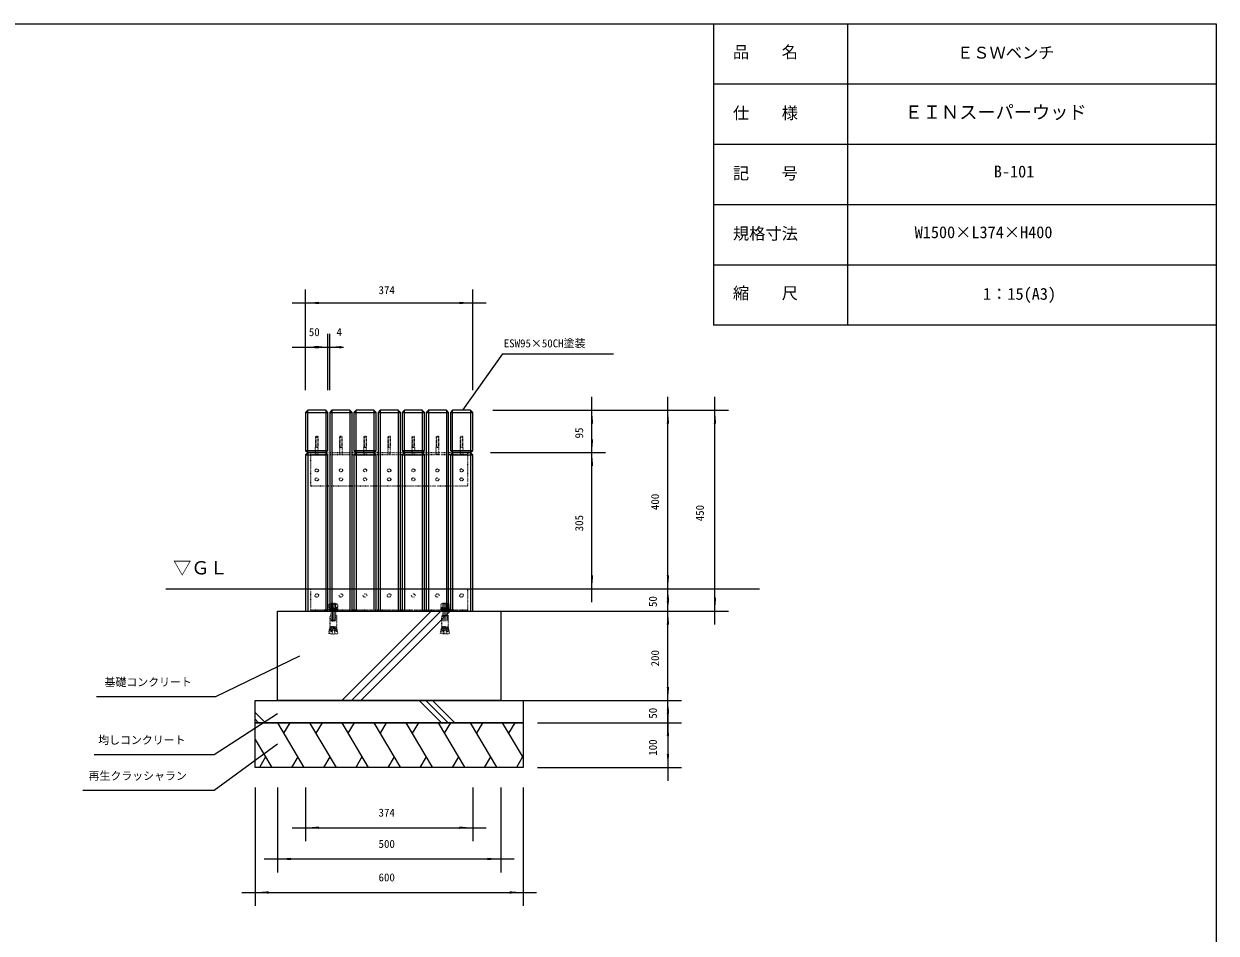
# Model space of a CAD drawing. Units: millimetres, scale not verified. Extents: x -2925 to 3297, y -2062 to 2062.
# Drawn here: x 256 to 2925, y 26 to 2062 of the extents above; entities that cross this region are included whole.
import ezdxf
from ezdxf.enums import TextEntityAlignment as Align

# ---------------------------------------------------------------- set-up
doc = ezdxf.new("R2010")
doc.units = ezdxf.units.MM
doc.header["$LTSCALE"] = 10
doc.linetypes.add('USER5', pattern=[0.208282, 0.069427, -0.138855])
doc.layers.add('0-0_0', color=30, linetype='Continuous', lineweight=18)
doc.layers.add('0-1_____', color=30, linetype='Continuous', lineweight=18)
doc.styles.add('ＭＳ ゴシック', font='')
doc.styles.get('ＭＳ ゴシック').set_extended_font_data('MS Gothic')

# ---------------------------------------------------------------- blocks, each defined once
blk = doc.blocks.new('X1')
at = {"layer": '0-0_0'}
for p, q in [((974.26, 550), (1174.26, 750)), ((995.48, 550), (1195.48, 750)), ((1016.69, 550), (1216.69, 750))]:
    blk.add_line(p, q, dxfattribs=at)
blk = doc.blocks.new('X2')
at = {"layer": '0-0_0'}
for p, q in [((1147.06, 550), (1197.06, 500)), ((1162.06, 550), (1212.06, 500)), ((1177.06, 550), (1227.06, 500)), ((780, 522.79), (802.79, 500)), ((780, 507.79), (787.79, 500))]:
    blk.add_line(p, q, dxfattribs=at)

msp = doc.modelspace()

# ---------------------------------------------------------------- linework, layer by layer
at = {"layer": '0-1_____'}
for p, q in [((1800, 2062.5), (1800, 1387.5)), ((2100, 2062.5), (2100, 1387.5)), ((2925, 1927.5), (1800, 1927.5)), ((2925, 1792.5), (1800, 1792.5)), ((2925, 1657.5), (1800, 1657.5)), ((2925, 1522.5), (1800, 1522.5)), ((2925, 1387.5), (1800, 1387.5)), ((886.85, 1192.5), (936.85, 1192.5)), ((891.85, 1102.5), (891.85, 1197.5)), ((931.85, 1197.5), (931.85, 1102.5)), ((940.85, 1192.5), (990.85, 1192.5)), ((945.85, 1197.5), (945.85, 747.5)), ((985.85, 1197.5), (985.85, 747.5)), ((994.85, 1192.5), (1044.85, 1192.5)), ((999.85, 1102.5), (999.85, 1197.5)), ((1039.85, 1197.5), (1039.85, 1102.5)), ((1048.85, 1192.5), (1098.85, 1192.5)), ((1053.85, 1197.5), (1053.85, 747.5)), ((1093.85, 1197.5), (1093.85, 747.5)), ((1102.85, 1192.5), (1152.85, 1192.5)), ((1107.85, 1102.5), (1107.85, 1197.5)), ((1147.85, 1197.5), (1147.85, 1102.5)), ((1156.85, 1192.5), (1206.85, 1192.5)), ((1161.85, 1197.5), (1161.85, 747.5)), ((1201.85, 1197.5), (1201.85, 747.5)), ((1210.85, 1192.5), (1260.85, 1192.5)), ((1215.85, 1102.5), (1215.85, 1197.5)), ((1255.85, 1197.5), (1255.85, 1102.5)), ((886.85, 1107.5), (936.85, 1107.5)), ((886.85, 1097.5), (936.85, 1097.5)), ((891.85, 1102.5), (891.85, 747.5)), ((931.85, 1102.5), (931.85, 747.5)), ((994.85, 1107.5), (1044.85, 1107.5)), ((994.85, 1097.5), (1044.85, 1097.5)), ((999.85, 1102.5), (999.85, 747.5)), ((1039.85, 1102.5), (1039.85, 747.5)), ((1102.85, 1107.5), (1152.85, 1107.5)), ((1102.85, 1097.5), (1152.85, 1097.5)), ((1107.85, 1102.5), (1107.85, 747.5)), ((1147.85, 1102.5), (1147.85, 747.5)), ((1210.85, 1107.5), (1260.85, 1107.5)), ((1210.85, 1097.5), (1260.85, 1097.5)), ((1215.85, 1102.5), (1215.85, 747.5)), ((1255.85, 1102.5), (1255.85, 747.5)), ((573.85, 797.5), (1903.11, 797.5)), ((823.68, 497.5), (883, 397.5)), ((851.6, 497.5), (837.64, 473.96)), ((895.6, 497.5), (954.92, 397.5)), ((923.52, 497.5), (909.56, 473.96)), ((967.52, 497.5), (1026.83, 397.5)), ((995.44, 497.5), (981.48, 473.96)), ((1039.43, 497.5), (1098.51, 397.91)), ((1067.36, 497.5), (1053.4, 473.96)), ((1111.35, 497.5), (1170.43, 397.91)), ((1139.27, 497.5), (1125.31, 473.96)), ((1183.27, 497.5), (1242.35, 397.91)), ((1211.19, 497.5), (1197.23, 473.96)), ((1255.19, 497.5), (1314.26, 397.91)), ((1283.11, 497.5), (1269.15, 473.96)), ((1327.11, 497.5), (1373.85, 418.69)), ((1355.03, 497.5), (1341.07, 473.96)), ((773.85, 460.26), (811.08, 397.5)), ((797.16, 420.96), (783.24, 397.5)), ((869.08, 420.96), (855.16, 397.5)), ((941, 420.96), (927.08, 397.5)), ((1012.92, 420.96), (999, 397.5)), ((1084.83, 420.96), (1070.92, 397.5)), ((1156.75, 420.96), (1142.83, 397.5)), ((1228.67, 420.96), (1214.75, 397.5)), ((1300.59, 420.96), (1286.67, 397.5)), ((1372.5, 420.96), (1358.59, 397.5))]:
    msp.add_line(p, q, dxfattribs=at)
at = {"layer": '0-1_____', "color": 1}
for p, q in [((886.85, 1242.5), (886.85, 1467.5)), ((1260.85, 1242.5), (1260.85, 1467.5)), ((856.85, 1437.5), (886.85, 1437.5)), ((886.85, 1437.5), (1260.85, 1437.5)), ((1260.85, 1437.5), (1290.85, 1437.5)), ((886.85, 1242.5), (886.85, 1368.5)), ((936.85, 1242.5), (936.85, 1368.5)), ((936.85, 1242.5), (936.85, 1368.5)), ((940.85, 1242.5), (940.85, 1368.5)), ((856.85, 1338.5), (886.85, 1338.5)), ((886.85, 1338.5), (936.85, 1338.5)), ((906.85, 1338.5), (936.85, 1338.5)), ((936.85, 1338.5), (966.85, 1338.5)), ((936.85, 1338.5), (940.85, 1338.5)), ((940.85, 1338.5), (970.85, 1338.5)), ((940.85, 1338.5), (971.73, 1338.5)), ((1327.85, 1323.65), (1237.85, 1197.5)), ((1327.85, 1323.65), (1575.85, 1323.65)), ((1527.85, 1197.5), (1527.85, 1227.5)), ((1697.85, 1197.5), (1697.85, 1227.5)), ((1803.11, 1197.5), (1803.11, 1227.5)), ((1305.85, 1197.5), (1557.85, 1197.5)), ((1305.85, 1197.5), (1833.11, 1197.5)), ((1358.85, 1197.5), (1727.85, 1197.5)), ((1527.85, 1102.5), (1527.85, 1197.5)), ((1697.85, 797.5), (1697.85, 1197.5)), ((1803.11, 747.5), (1803.11, 1197.5)), ((1527.85, 1102.5), (1527.85, 1132.5)), ((1300.85, 1102.5), (1557.85, 1102.5)), ((1305.85, 1102.5), (1557.85, 1102.5)), ((1527.85, 797.5), (1527.85, 1102.5)), ((1527.85, 1072.5), (1527.85, 1102.5)), ((1697.85, 797.5), (1697.85, 827.5)), ((1305.85, 797.5), (1557.85, 797.5)), ((1305.85, 797.5), (1727.85, 797.5)), ((1350.85, 797.5), (1727.85, 797.5)), ((1527.85, 767.5), (1527.85, 797.5)), ((1697.85, 767.5), (1697.85, 797.5)), ((1697.85, 747.5), (1697.85, 797.5)), ((1697.85, 747.5), (1697.85, 777.5)), ((1305.85, 747.5), (1727.85, 747.5)), ((1305.85, 747.5), (1833.11, 747.5)), ((1358.85, 747.5), (1727.85, 747.5)), ((1697.85, 547.5), (1697.85, 747.5)), ((1697.85, 717.5), (1697.85, 747.5)), ((1803.11, 717.5), (1803.11, 747.5)), ((685.9, 556.31), (873.85, 647.5)), ((1697.85, 547.5), (1697.85, 577.5)), ((418.85, 556.31), (685.9, 556.31)), ((1358.85, 547.5), (1727.85, 547.5)), ((1405.85, 547.5), (1727.85, 547.5)), ((1697.85, 517.5), (1697.85, 547.5)), ((1697.85, 497.5), (1697.85, 547.5)), ((681.84, 426.62), (823.85, 518.43)), ((1697.85, 527.5), (1697.85, 497.5)), ((1405.85, 497.5), (1727.85, 497.5)), ((1405.85, 497.5), (1727.85, 497.5)), ((1697.85, 467.5), (1697.85, 497.5)), ((1697.85, 497.5), (1697.85, 397.5)), ((681.84, 346.43), (823.85, 450.43)), ((413.85, 426.62), (681.84, 426.62)), ((1405.85, 397.5), (1727.85, 397.5)), ((1697.85, 397.5), (1697.85, 367.5)), ((773.85, 352.5), (773.85, 87.5)), ((823.85, 352.5), (823.85, 162.5)), ((886.85, 352.5), (886.85, 232.5)), ((1260.85, 352.5), (1260.85, 232.5)), ((1323.85, 352.5), (1323.85, 162.5)), ((1373.85, 352.5), (1373.85, 87.5)), ((387.85, 346.43), (681.84, 346.43)), ((856.85, 262.5), (886.85, 262.5)), ((886.85, 262.5), (1260.85, 262.5)), ((1260.85, 262.5), (1290.85, 262.5)), ((793.85, 192.5), (823.85, 192.5)), ((823.85, 192.5), (1323.85, 192.5)), ((1323.85, 192.5), (1353.85, 192.5)), ((743.85, 117.5), (773.85, 117.5)), ((773.85, 117.5), (1373.85, 117.5)), ((1373.85, 117.5), (1403.85, 117.5))]:
    msp.add_line(p, q, dxfattribs=at)
at = {"layer": '0-1_____', "linetype": 'USER5'}
for p, q in [((908.85, 1137.63), (914.85, 1137.63)), ((962.85, 1137.63), (968.85, 1137.63)), ((1016.85, 1137.63), (1022.85, 1137.63)), ((1070.85, 1137.63), (1076.85, 1137.63)), ((1124.85, 1137.63), (1130.85, 1137.63)), ((1178.85, 1137.63), (1184.85, 1137.63)), ((1232.85, 1137.63), (1238.85, 1137.63)), ((898.85, 750.5), (1248.85, 750.5))]:
    msp.add_line(p, q, dxfattribs=at)
at = {"layer": '0-1_____', "color": 1, "linetype": 'USER5'}
for p, q in [((909.72, 1138.5), (909.72, 1114.5)), ((913.99, 1138.5), (913.99, 1114.5)), ((963.72, 1138.5), (963.72, 1114.5)), ((967.99, 1138.5), (967.99, 1114.5)), ((1017.72, 1138.5), (1017.72, 1114.5)), ((1021.99, 1138.5), (1021.99, 1114.5)), ((1071.72, 1138.5), (1071.72, 1114.5)), ((1075.99, 1138.5), (1075.99, 1114.5)), ((1125.72, 1138.5), (1125.72, 1114.5)), ((1129.99, 1138.5), (1129.99, 1114.5)), ((1179.72, 1138.5), (1179.72, 1114.5)), ((1183.99, 1138.5), (1183.99, 1114.5)), ((1233.72, 1138.5), (1233.72, 1114.5)), ((1237.99, 1138.5), (1237.99, 1114.5))]:
    msp.add_line(p, q, dxfattribs=at)
at = {"layer": '0-1_____', "color": 3, "linetype": 'USER5'}
for p, q in [((898.85, 1098.5), (1248.85, 1098.5)), ((943.85, 763.07), (953.85, 763.07)), ((943.85, 761.78), (953.85, 761.78)), ((943.85, 760.48), (953.85, 760.48)), ((943.85, 759.19), (953.85, 759.19)), ((943.85, 757.89), (953.85, 757.89)), ((943.85, 756.6), (953.85, 756.6)), ((943.85, 755.3), (953.85, 755.3)), ((943.85, 754), (953.85, 754)), ((943.85, 752.71), (953.85, 752.71)), ((943.85, 751.41), (953.85, 751.41)), ((943.85, 750.12), (953.85, 750.12)), ((943.85, 748.82), (953.85, 748.82)), ((943.85, 747.53), (953.85, 747.53)), ((944.23, 762.88), (944.23, 755.9)), ((948.16, 752.8), (949.54, 755.19)), ((950.06, 755.19), (948.68, 752.8)), ((953.47, 755.9), (953.47, 762.88)), ((1203.85, 763.07), (1193.85, 763.07)), ((1203.85, 761.78), (1193.85, 761.78)), ((1203.85, 760.48), (1193.85, 760.48)), ((1203.85, 759.19), (1193.85, 759.19)), ((1203.85, 757.89), (1193.85, 757.89)), ((1203.85, 756.6), (1193.85, 756.6)), ((1203.85, 755.3), (1193.85, 755.3)), ((1203.85, 754), (1193.85, 754)), ((1203.85, 752.71), (1193.85, 752.71)), ((1203.85, 751.41), (1193.85, 751.41)), ((1203.85, 750.12), (1193.85, 750.12)), ((1203.85, 748.82), (1193.85, 748.82)), ((1203.85, 747.53), (1193.85, 747.53)), ((1194.23, 755.9), (1194.23, 762.88)), ((1197.64, 755.19), (1199.02, 752.8)), ((1199.54, 752.8), (1198.16, 755.19)), ((1203.47, 762.88), (1203.47, 755.9)), ((943.85, 746.23), (953.85, 746.23)), ((943.85, 744.94), (953.85, 744.94)), ((943.85, 743.64), (953.85, 743.64)), ((943.85, 742.34), (953.85, 742.34)), ((943.85, 741.05), (953.85, 741.05)), ((943.85, 739.75), (953.85, 739.75)), ((943.85, 738.46), (953.85, 738.46)), ((943.85, 737.16), (953.85, 737.16)), ((943.85, 735.87), (953.85, 735.87)), ((943.85, 734.57), (953.85, 734.57)), ((943.85, 733.27), (953.85, 733.27)), ((943.85, 731.98), (953.85, 731.98)), ((943.85, 730.68), (953.85, 730.68)), ((943.85, 729.39), (953.85, 729.39)), ((943.85, 728.09), (953.85, 728.09)), ((943.85, 726.8), (953.85, 726.8)), ((943.85, 725.5), (953.85, 725.5)), ((1203.85, 746.23), (1193.85, 746.23)), ((1203.85, 744.94), (1193.85, 744.94)), ((1203.85, 743.64), (1193.85, 743.64)), ((1203.85, 742.34), (1193.85, 742.34)), ((1203.85, 741.05), (1193.85, 741.05)), ((1203.85, 739.75), (1193.85, 739.75)), ((1203.85, 738.46), (1193.85, 738.46)), ((1203.85, 737.16), (1193.85, 737.16)), ((1203.85, 735.87), (1193.85, 735.87)), ((1203.85, 734.57), (1193.85, 734.57)), ((1203.85, 733.27), (1193.85, 733.27)), ((1203.85, 731.98), (1193.85, 731.98)), ((1203.85, 730.68), (1193.85, 730.68)), ((1203.85, 729.39), (1193.85, 729.39)), ((1203.85, 728.09), (1193.85, 728.09)), ((1203.85, 726.8), (1193.85, 726.8)), ((1203.85, 725.5), (1193.85, 725.5)), ((939.58, 702.29), (946.17, 700.87)), ((939.88, 703.71), (946.49, 702.29)), ((940.19, 705.13), (946.82, 703.71)), ((940.49, 706.52), (947.14, 705.09)), ((940.79, 707.95), (947.47, 706.52)), ((941.1, 709.39), (947.8, 707.95)), ((941.41, 710.83), (948.13, 709.39)), ((948.85, 712.5), (945.1, 696.26)), ((945.1, 696.26), (952.6, 696.26)), ((948.85, 712.5), (952.6, 696.26)), ((956.29, 710.83), (949.57, 709.39)), ((956.6, 709.39), (949.9, 707.95)), ((956.91, 707.95), (950.23, 706.52)), ((957.22, 706.52), (950.56, 705.09)), ((957.52, 705.13), (950.88, 703.71)), ((957.82, 703.71), (951.21, 702.29)), ((958.13, 702.29), (951.54, 700.87)), ((1189.58, 702.29), (1196.17, 700.87)), ((1189.88, 703.71), (1196.49, 702.29)), ((1190.19, 705.13), (1196.82, 703.71)), ((1190.49, 706.52), (1197.14, 705.09)), ((1190.79, 707.95), (1197.47, 706.52)), ((1191.1, 709.39), (1197.8, 707.95)), ((1191.41, 710.83), (1198.13, 709.39)), ((1198.85, 712.5), (1195.1, 696.26)), ((1202.6, 696.26), (1195.1, 696.26)), ((1198.85, 712.5), (1202.6, 696.26)), ((1206.29, 710.83), (1199.57, 709.39)), ((1206.6, 709.39), (1199.9, 707.95)), ((1206.91, 707.95), (1200.23, 706.52)), ((1207.22, 706.52), (1200.56, 705.09)), ((1207.52, 705.13), (1200.88, 703.71)), ((1207.82, 703.71), (1201.21, 702.29)), ((1208.13, 702.29), (1201.54, 700.87))]:
    msp.add_line(p, q, dxfattribs=at)
at = {"layer": '0-1_____'}
for points in [[(-2925, 2062.5), (2925, 2062.5), (2925, -2062.5), (-2925, -2062.5)], [(990.85, 747.5), (990.85, 1192.5), (985.85, 1197.5), (945.85, 1197.5), (940.85, 1192.5), (940.85, 747.5)], [(1098.85, 747.5), (1098.85, 1192.5), (1093.85, 1197.5), (1053.85, 1197.5), (1048.85, 1192.5), (1048.85, 747.5)], [(1206.85, 747.5), (1206.85, 1192.5), (1201.85, 1197.5), (1161.85, 1197.5), (1156.85, 1192.5), (1156.85, 747.5)], [(931.85, 1102.5), (891.85, 1102.5), (886.85, 1097.5), (886.85, 747.5), (936.85, 747.5), (936.85, 1097.5)], [(1039.85, 1102.5), (999.85, 1102.5), (994.85, 1097.5), (994.85, 747.5), (1044.85, 747.5), (1044.85, 1097.5)], [(1147.85, 1102.5), (1107.85, 1102.5), (1102.85, 1097.5), (1102.85, 747.5), (1152.85, 747.5), (1152.85, 1097.5)], [(1255.85, 1102.5), (1215.85, 1102.5), (1210.85, 1097.5), (1210.85, 747.5), (1260.85, 747.5), (1260.85, 1097.5)], [(823.85, 747.5), (1323.85, 747.5), (1323.85, 547.5), (823.85, 547.5)], [(773.85, 547.5), (1373.85, 547.5), (1373.85, 497.5), (773.85, 497.5)], [(773.85, 497.5), (1373.85, 497.5), (1373.85, 397.5), (773.85, 397.5)]]:
    msp.add_lwpolyline(points, close=True, dxfattribs=at)
at = {"layer": '0-1_____', "color": 3}
for points in [[(891.85, 1102.5), (931.85, 1102.5), (936.85, 1107.5), (936.85, 1192.5), (931.85, 1197.5), (891.85, 1197.5), (886.85, 1192.5), (886.85, 1107.5)], [(999.85, 1102.5), (1039.85, 1102.5), (1044.85, 1107.5), (1044.85, 1192.5), (1039.85, 1197.5), (999.85, 1197.5), (994.85, 1192.5), (994.85, 1107.5)], [(1107.85, 1102.5), (1147.85, 1102.5), (1152.85, 1107.5), (1152.85, 1192.5), (1147.85, 1197.5), (1107.85, 1197.5), (1102.85, 1192.5), (1102.85, 1107.5)], [(1215.85, 1102.5), (1255.85, 1102.5), (1260.85, 1107.5), (1260.85, 1192.5), (1255.85, 1197.5), (1215.85, 1197.5), (1210.85, 1192.5), (1210.85, 1107.5)]]:
    msp.add_lwpolyline(points, close=True, dxfattribs=at)
at = {"layer": '0-1_____', "linetype": 'USER5'}
for points in [[(914.85, 1114.5), (914.85, 1137.63), (913.99, 1138.5), (909.72, 1138.5), (908.85, 1137.63), (908.85, 1114.5)], [(968.85, 1114.5), (968.85, 1137.63), (967.99, 1138.5), (963.72, 1138.5), (962.85, 1137.63), (962.85, 1114.5)], [(1022.85, 1114.5), (1022.85, 1137.63), (1021.99, 1138.5), (1017.72, 1138.5), (1016.85, 1137.63), (1016.85, 1114.5)], [(1076.85, 1114.5), (1076.85, 1137.63), (1075.99, 1138.5), (1071.72, 1138.5), (1070.85, 1137.63), (1070.85, 1114.5)], [(1130.85, 1114.5), (1130.85, 1137.63), (1129.99, 1138.5), (1125.72, 1138.5), (1124.85, 1137.63), (1124.85, 1114.5)], [(1184.85, 1114.5), (1184.85, 1137.63), (1183.99, 1138.5), (1179.72, 1138.5), (1178.85, 1137.63), (1178.85, 1114.5)], [(1238.85, 1114.5), (1238.85, 1137.63), (1237.99, 1138.5), (1233.72, 1138.5), (1232.85, 1137.63), (1232.85, 1114.5)], [(914.42, 1114.5), (914.42, 1098.5), (909.28, 1098.5), (909.28, 1114.5)], [(968.42, 1114.5), (968.42, 1098.5), (963.28, 1098.5), (963.28, 1114.5)], [(1022.42, 1114.5), (1022.42, 1098.5), (1017.28, 1098.5), (1017.28, 1114.5)], [(1076.42, 1114.5), (1076.42, 1098.5), (1071.28, 1098.5), (1071.28, 1114.5)], [(1130.42, 1114.5), (1130.42, 1098.5), (1125.28, 1098.5), (1125.28, 1114.5)], [(1184.42, 1114.5), (1184.42, 1098.5), (1179.28, 1098.5), (1179.28, 1114.5)], [(1238.42, 1114.5), (1238.42, 1098.5), (1233.28, 1098.5), (1233.28, 1114.5)], [(898.85, 797.5), (1248.85, 797.5), (1248.85, 747.5), (898.85, 747.5)]]:
    msp.add_lwpolyline(points, close=True, dxfattribs=at)
at = {"layer": '0-1_____', "color": 3, "linetype": 'USER5'}
for points in [[(898.85, 1102.5), (1248.85, 1102.5), (1248.85, 1027.5), (898.85, 1027.5)], [(938.85, 752.8), (958.85, 752.8), (958.85, 750.5), (938.85, 750.5)], [(939.61, 762.88), (940.85, 763.59), (956.85, 763.59), (958.09, 762.88), (958.09, 755.9), (956.85, 755.19), (940.85, 755.19), (939.61, 755.9)], [(939.94, 755.19), (957.77, 755.19), (957.77, 752.8), (939.94, 752.8)], [(943.85, 765.5), (953.85, 765.5), (953.85, 726.63), (943.85, 726.63)], [(1188.85, 752.8), (1208.85, 752.8), (1208.85, 750.5), (1188.85, 750.5)], [(1208.09, 762.88), (1206.85, 763.59), (1190.85, 763.59), (1189.61, 762.88), (1189.61, 755.9), (1190.85, 755.19), (1206.85, 755.19), (1208.09, 755.9)], [(1189.94, 755.19), (1207.77, 755.19), (1207.77, 752.8), (1189.94, 752.8)], [(1193.85, 765.5), (1203.85, 765.5), (1203.85, 726.63), (1193.85, 726.63)], [(941.77, 737.5), (955.94, 737.5), (955.94, 712.5), (941.77, 712.5)], [(1191.77, 737.5), (1205.94, 737.5), (1205.94, 712.5), (1191.77, 712.5)], [(945.1, 696.26), (938.61, 697.76), (941.77, 712.5), (948.85, 712.5)], [(952.6, 696.26), (959.1, 697.76), (955.94, 712.5), (948.85, 712.5)], [(1195.1, 696.26), (1188.61, 697.76), (1191.77, 712.5), (1198.85, 712.5)], [(1202.6, 696.26), (1209.1, 697.76), (1205.94, 712.5), (1198.85, 712.5)]]:
    msp.add_lwpolyline(points, close=True, dxfattribs=at)
for points in [[(945.1, 696.26), (938.61, 697.76), (941.77, 712.5)], [(952.6, 696.26), (959.1, 697.76), (955.94, 712.5)], [(1195.1, 696.26), (1188.61, 697.76), (1191.77, 712.5)], [(1202.6, 696.26), (1209.1, 697.76), (1205.94, 712.5)]]:
    msp.add_lwpolyline(points, dxfattribs=at)
at = {"layer": '0-1_____', "linetype": 'USER5'}
for centre, radius in [((911.85, 1062.5), 3.5), ((911.85, 1042.5), 3.5), ((965.85, 1062.5), 3.5), ((965.85, 1042.5), 3.5), ((1019.85, 1062.5), 3.5), ((1019.85, 1042.5), 3.5), ((1073.85, 1062.5), 3.5), ((1073.85, 1042.5), 3.5), ((1127.85, 1062.5), 3.5), ((1127.85, 1042.5), 3.5), ((1181.85, 1062.5), 3.5), ((1181.85, 1042.5), 3.5), ((1235.85, 1062.5), 3.5), ((1235.85, 1042.5), 3.5), ((911.85, 782.5), 4), ((965.85, 782.5), 4), ((1019.85, 782.5), 4), ((1073.85, 782.5), 4), ((1127.85, 782.5), 4), ((1181.85, 782.5), 4), ((1235.85, 782.5), 4)]:
    msp.add_circle(centre, radius, dxfattribs=at)
at = {"layer": '0-1_____', "color": 1}
for points in [[(886.85, 1437.5), (916.85, 1440.12), (916.85, 1434.88)], [(1260.85, 1437.5), (1230.85, 1434.88), (1230.85, 1440.12)], [(886.85, 1338.5), (916.85, 1341.12), (916.85, 1335.88)], [(936.85, 1338.5), (906.85, 1335.88), (906.85, 1341.12)], [(940.85, 1338.5), (910.85, 1335.88), (910.85, 1341.12)], [(936.85, 1338.5), (966.85, 1341.12), (966.85, 1335.88)], [(1527.85, 1197.5), (1530.48, 1167.5), (1525.23, 1167.5)], [(1697.85, 1197.5), (1700.48, 1167.5), (1695.23, 1167.5)], [(1803.11, 1197.5), (1805.73, 1167.5), (1800.49, 1167.5)], [(1527.85, 1102.5), (1525.23, 1132.5), (1530.48, 1132.5)], [(1527.85, 1102.5), (1530.48, 1072.5), (1525.23, 1072.5)], [(1527.85, 797.5), (1525.23, 827.5), (1530.48, 827.5)], [(1697.85, 797.5), (1695.23, 827.5), (1700.48, 827.5)], [(1697.85, 797.5), (1700.48, 767.5), (1695.23, 767.5)], [(1697.85, 747.5), (1695.23, 777.5), (1700.48, 777.5)], [(1803.11, 747.5), (1800.49, 777.5), (1805.73, 777.5)], [(1697.85, 747.5), (1700.48, 717.5), (1695.23, 717.5)], [(1697.85, 547.5), (1695.23, 577.5), (1700.48, 577.5)], [(1697.85, 547.5), (1700.48, 517.5), (1695.23, 517.5)], [(1697.85, 497.5), (1695.23, 527.5), (1700.48, 527.5)], [(1697.85, 497.5), (1700.48, 467.5), (1695.23, 467.5)], [(1697.85, 397.5), (1695.23, 427.5), (1700.48, 427.5)], [(886.85, 262.5), (916.85, 265.12), (916.85, 259.88)], [(1260.85, 262.5), (1230.85, 259.88), (1230.85, 265.12)], [(823.85, 192.5), (853.85, 195.12), (853.85, 189.88)], [(1323.85, 192.5), (1293.85, 189.88), (1293.85, 195.12)], [(773.85, 117.5), (803.85, 120.12), (803.85, 114.88)], [(1373.85, 117.5), (1343.85, 114.88), (1343.85, 120.12)]]:
    msp.add_solid(points, dxfattribs=at)

# ---------------------------------------------------------------- block references
at = {"layer": '0-1_____'}
for name in ['X1', 'X2']:
    msp.add_blockref(name, (-6.15, -2.5), dxfattribs=at)

# ---------------------------------------------------------------- texts
at = {"layer": '0-1_____', "color": 7, "style": 'ＭＳ ゴシック'}
for s, height, p in [('品\u3000\u3000名', 26.67, (1843.3, 1978.04)), ('ＥＳＷベンチ', 26.67, (2344.88, 1976.58)), ('仕\u3000\u3000様', 26.67, (1843.3, 1841.58)), ('ＥＩＮスーパーウッド', 29.85, (2227.7, 1840.87)), ('記\u3000\u3000号', 26.67, (1843.3, 1706.58)), ('B-101', 26.67, (2427.26, 1710.49)), ('規格寸法', 26.67, (1843.3, 1571.58)), ('W1500×L374×H400', 26.67, (2250.12, 1574.49)), ('374', 17.91, (1050.04, 1451.95)), ('縮\u3000\u3000尺', 26.67, (1843.3, 1438.04)), ('1：15(A3)', 26.67, (2403.21, 1436.58)), ('50', 17.91, (893.96, 1357.94)), ('4', 17.91, (955.85, 1357.94)), ('ESW95×50CH塗装', 17.91, (1330.31, 1332.76)), ('▽ＧＬ', 29.85, (590.22, 820.69)), ('基礎コンクリート', 17.91, (436.6, 574.09)), ('均しコンクリート', 17.91, (422.54, 444.4)), ('再生クラッシャラン', 17.91, (400.98, 364.21)), ('374', 17.91, (1050.04, 281.94)), ('500', 17.91, (1050.04, 211.94)), ('600', 17.91, (1050.04, 136.94))]:
    msp.add_text(s, height=height, dxfattribs=at).set_placement(p, align=Align.BOTTOM_LEFT)
for s, p in [('95', (1513.41, 1134.12)), ('400', (1683.41, 973.69)), ('305', (1513.41, 926.19)), ('450', (1783.66, 948.69)), ('50', (1678.41, 756.62)), ('200', (1683.41, 623.69)), ('50', (1678.41, 506.62)), ('100', (1678.41, 423.69))]:
    msp.add_text(s, height=17.91, rotation=90, dxfattribs=at).set_placement(p, align=Align.BOTTOM_LEFT)

doc.saveas('drawing.dxf')
